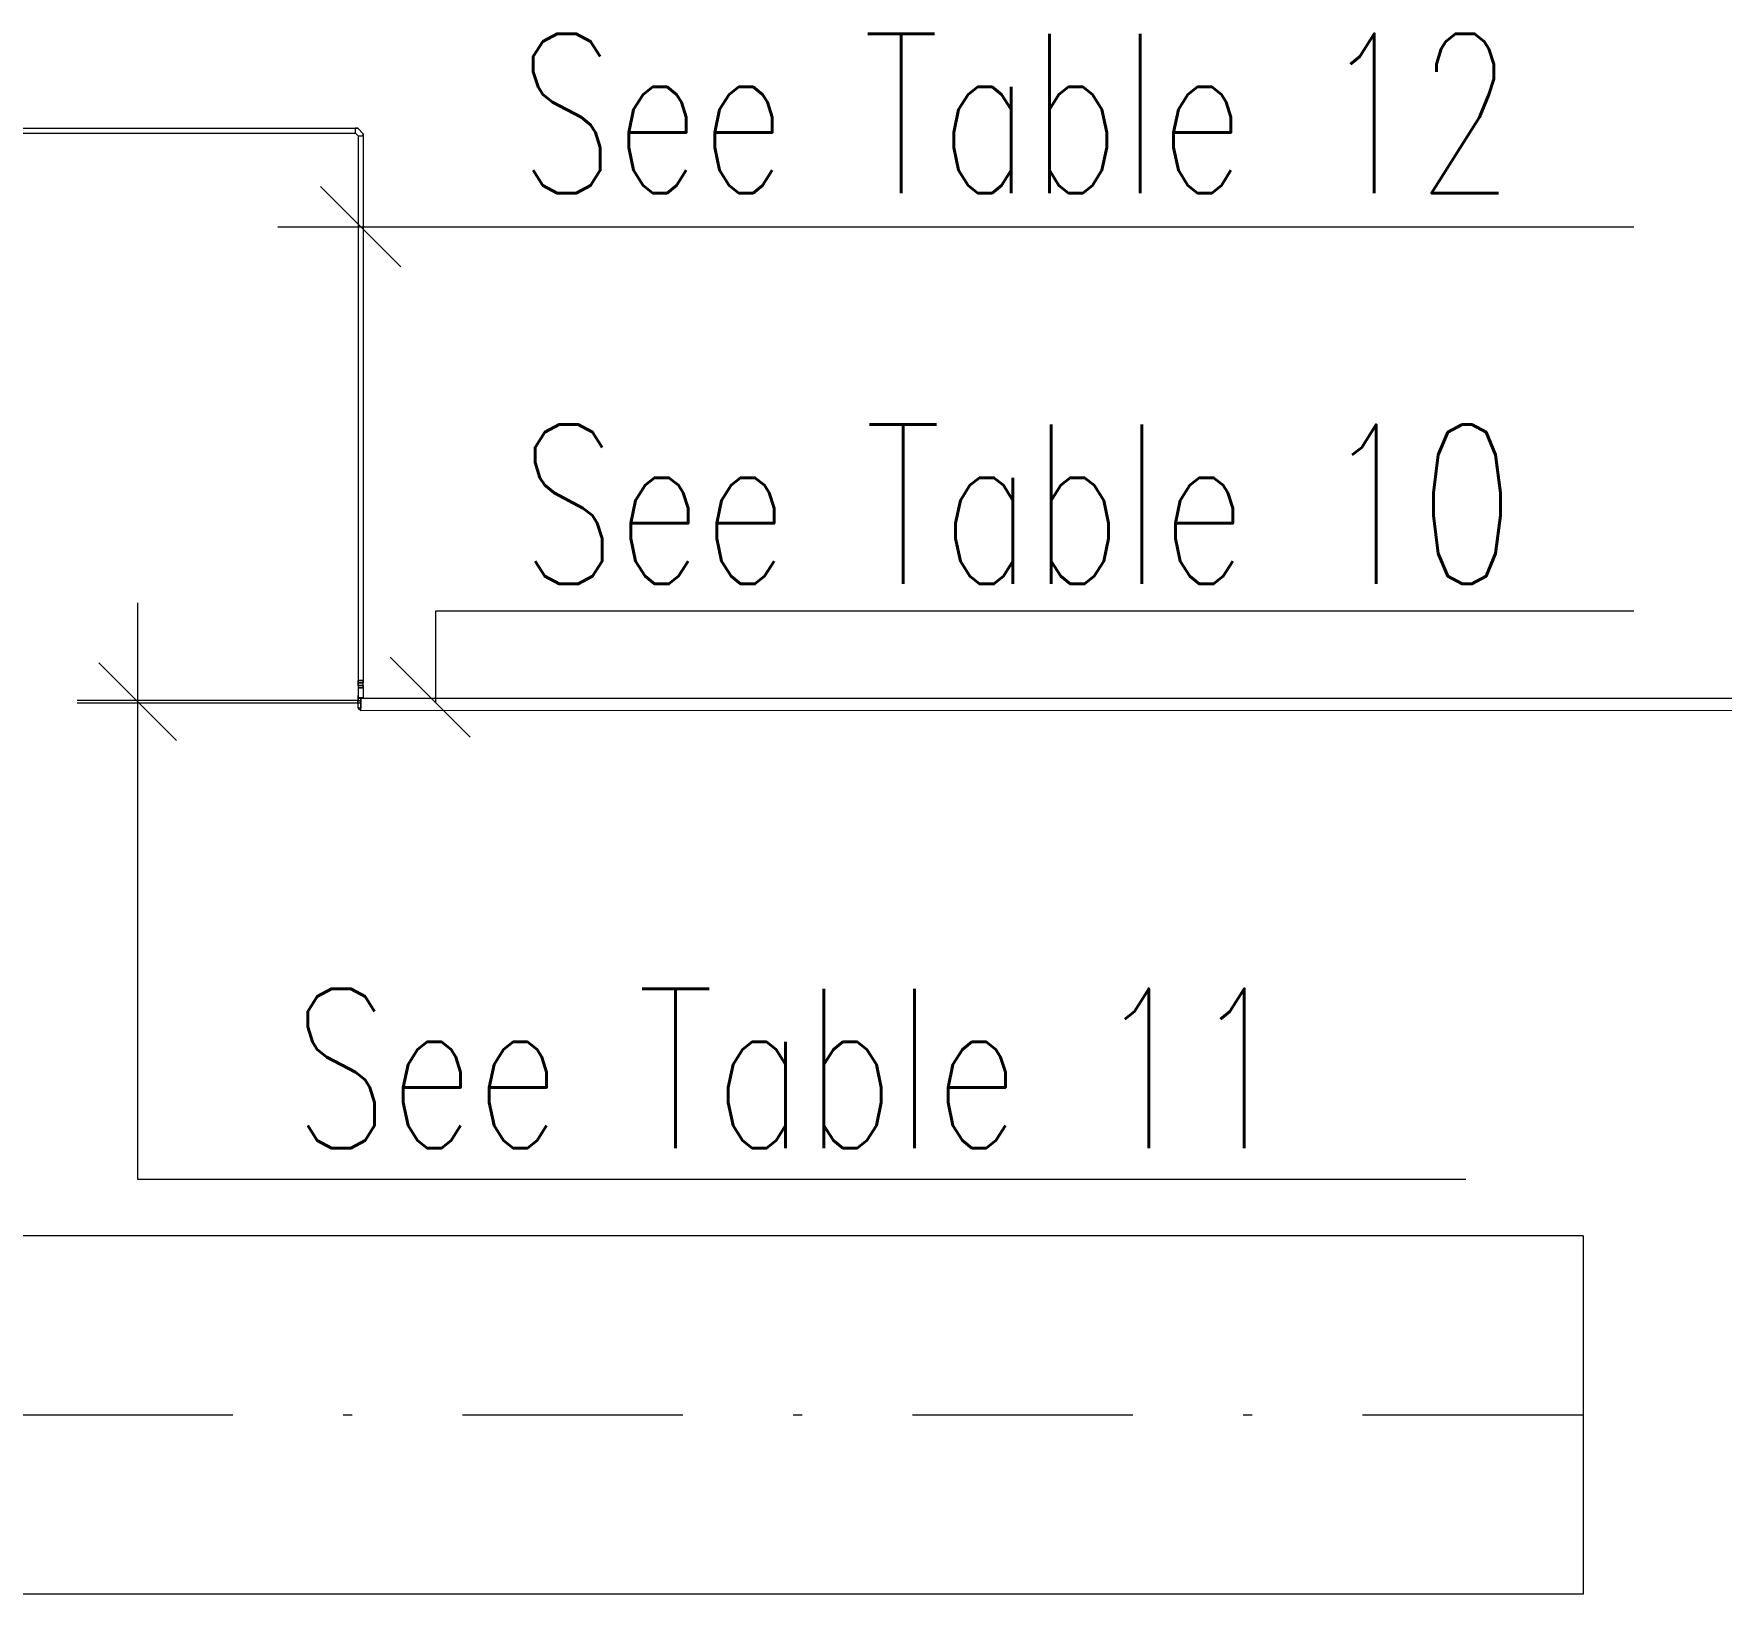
# Model space of a CAD drawing. Header units: inches. Extents: x -1128 to 651, y 96 to 845.
# Drawn here: x -995.26 to -976.14, y 690.71 to 708.39 of the extents above; entities that cross this region are included whole.
import ezdxf
from ezdxf.enums import TextEntityAlignment as Align

# ---------------------------------------------------------------- set-up
doc = ezdxf.new("R2010")
doc.units = ezdxf.units.IN
doc.header["$MEASUREMENT"] = 0
doc.linetypes.add('DASHDOT', pattern=[1, 0.5, -0.25, 0, -0.25])
doc.layers.add('Cables', color=7, linetype='Continuous', lineweight=0)
doc.layers.add('Layout', color=6, linetype='Continuous', lineweight=18)
doc.layers.add('Layer 1', color=7, linetype='Continuous')
doc.styles.add('HZTXT', font='txt_qlt.shx', dxfattribs={"width": 0.7, "bigfont": 'hztxt.shx'})

msp = doc.modelspace()

# ---------------------------------------------------------------- linework, layer by layer
at = {"layer": 'Cables', "color": 0, "lineweight": 0}
msp.add_line((-991.586, 707.233), (-991.529, 707.233), dxfattribs=at)
at = {"layer": 'Cables', "color": 0}
msp.add_line((-990.706, 700.805), (-990.706, 701.85), dxfattribs=at)
at = {"layer": 'Cables', "color": 0, "lineweight": 0}
for points in [[(-1006.597, 707.261), (-991.614, 707.261)], [(-991.614, 707.261), (-991.586, 707.233), (-991.614, 707.261), (-991.614, 707.318)], [(-991.586, 707.233), (-991.586, 701.033)]]:
    msp.add_lwpolyline(points, dxfattribs=at)
msp.add_lwpolyline([(-991.529, 707.233), (-991.529, 707.256), (-991.591, 707.318), (-991.614, 707.318), (-991.591, 707.318), (-991.529, 707.256)], close=True, dxfattribs=at)
for points in [[(-1006.616, 707.318), (-1006.616, 707.318), (-1006.597, 707.261), (-1006.597, 707.261), (-1006.597, 707.261), (-1006.616, 707.318), (-1006.616, 707.318), (-1006.616, 707.318), (-991.614, 707.318), (-991.614, 707.318)], [(-991.529, 707.233), (-991.529, 707.233), (-991.529, 707.233), (-991.529, 707.233), (-991.529, 707.233), (-991.529, 707.233), (-991.529, 707.233), (-991.529, 707.233), (-991.529, 701.033), (-991.529, 701.033)]]:
    msp.add_open_spline(points, degree=3, knots=[0, 0, 0, 0, 1, 1, 1, 2, 2, 2, 3, 3, 3, 3], dxfattribs=at)
at = {"layer": 'Layer 1', "color": 7, "lineweight": 5, "true_color": 0xffffff}
for points in [[(-991.103, 705.748), (-992.012, 706.656)], [(-990.315, 700.417), (-991.224, 701.326)], [(-991.586, 700.863), (-991.586, 700.891)]]:
    msp.add_lwpolyline(points, dxfattribs=at)
at = {"layer": 'Layer 1', "color": 0, "lineweight": 0}
for points in [[(-992.495, 706.202), (-977.131, 706.202)], [(-990.706, 701.85), (-977.131, 701.85)], [(-991.586, 700.859), (-974.546, 700.859)], [(-991.559, 700.723), (-974.547, 700.72)]]:
    msp.add_lwpolyline(points, dxfattribs=at)
at = {"layer": 'Layer 1', "color": 0, "lineweight": 5}
for points in [[(-994.085, 701.942), (-994.085, 695.41), (-979.033, 695.41)], [(-993.645, 700.381), (-994.525, 701.262)], [(-991.586, 701.005), (-991.586, 701.062)], [(-991.529, 700.976), (-991.529, 701.062)], [(-991.586, 701.005), (-991.586, 700.863)], [(-994.769, 700.806), (-991.588, 700.806)], [(-991.588, 700.834), (-991.56, 700.834)], [(-991.588, 700.806), (-991.56, 700.806)], [(-991.586, 700.749), (-991.586, 700.863)], [(-991.586, 700.749), (-991.586, 700.863)], [(-991.557, 700.863), (-991.586, 700.863)], [(-991.586, 700.863), (-991.586, 700.834), (-991.557, 700.834)], [(-991.557, 700.749), (-991.586, 700.749)], [(-991.586, 700.749), (-991.557, 700.721)], [(-991.557, 700.749), (-991.557, 700.863)], [(-991.557, 700.834), (-991.557, 700.863)], [(-991.557, 700.863), (-991.557, 700.749), (-991.557, 700.778), (-991.557, 700.863)], [(-991.557, 700.863), (-991.557, 700.749)], [(-991.557, 700.834), (-991.557, 700.863)], [(-991.557, 700.721), (-991.557, 700.834)], [(-991.557, 700.721), (-991.557, 700.834)], [(-991.557, 700.749), (-991.557, 700.778)], [(-991.557, 700.749), (-991.557, 700.778)], [(-991.557, 700.721), (-991.557, 700.749)], [(-991.557, 700.721), (-991.557, 700.749)]]:
    msp.add_lwpolyline(points, dxfattribs=at)
at = {"layer": 'Layer 1', "color": 7, "lineweight": 5, "true_color": 0xffffff}
for points in [[(-991.586, 701.062), (-991.586, 701.062), (-991.529, 701.062), (-991.529, 701.062), (-991.529, 701.062), (-991.586, 701.062), (-991.586, 701.062)], [(-991.529, 700.863), (-991.529, 700.863), (-991.586, 700.863), (-991.586, 700.863), (-991.586, 700.863), (-991.529, 700.863), (-991.529, 700.863)]]:
    msp.add_open_spline(points, degree=3, knots=[0, 0, 0, 0, 1, 1, 1, 2, 2, 2, 2], dxfattribs=at)
at = {"layer": 'Layer 1', "color": 0, "lineweight": 5}
for points, knots in [([(-991.529, 701.033), (-991.529, 701.033), (-991.586, 701.033), (-991.586, 701.033), (-991.586, 701.033), (-991.529, 701.033), (-991.529, 701.033)], [0, 0, 0, 0, 1, 1, 1, 2, 2, 2, 2]), ([(-991.586, 701.005), (-991.586, 701.005), (-991.586, 701.033), (-991.586, 701.033), (-991.586, 701.033), (-991.586, 701.005), (-991.586, 701.005)], [0, 0, 0, 0, 1, 1, 1, 2, 2, 2, 2]), ([(-991.586, 701.033), (-991.586, 701.033), (-991.529, 701.033), (-991.529, 701.033), (-991.529, 701.033), (-991.586, 701.033), (-991.586, 701.033)], [0, 0, 0, 0, 1, 1, 1, 2, 2, 2, 2]), ([(-991.586, 701.005), (-991.586, 701.005), (-991.529, 701.005), (-991.529, 701.005), (-991.529, 701.005), (-991.586, 701.005), (-991.586, 701.005), (-991.586, 701.005), (-991.586, 701.033), (-991.586, 701.033), (-991.586, 701.033), (-991.586, 701.005), (-991.586, 701.005), (-991.586, 701.005), (-991.586, 700.976), (-991.586, 700.976)], [0, 0, 0, 0, 1, 1, 1, 2, 2, 2, 3, 3, 3, 4, 4, 4, 5, 5, 5, 5]), ([(-991.529, 701.005), (-991.529, 701.005), (-991.586, 701.005), (-991.586, 701.005), (-991.586, 701.005), (-991.529, 701.005), (-991.529, 701.005), (-991.529, 701.005), (-991.529, 700.863), (-991.529, 700.863)], [0, 0, 0, 0, 1, 1, 1, 2, 2, 2, 3, 3, 3, 3]), ([(-991.586, 700.976), (-991.586, 700.976), (-991.529, 700.976), (-991.529, 700.976), (-991.529, 700.976), (-991.586, 700.976), (-991.586, 700.976)], [0, 0, 0, 0, 1, 1, 1, 2, 2, 2, 2]), ([(-991.588, 700.834), (-991.588, 700.834), (-991.588, 700.806), (-991.588, 700.806), (-991.588, 700.806), (-991.588, 700.834), (-991.588, 700.834), (-991.588, 700.834), (-994.769, 700.834), (-994.769, 700.834)], [0, 0, 0, 0, 1, 1, 1, 2, 2, 2, 3, 3, 3, 3]), ([(-991.56, 700.806), (-991.56, 700.806), (-991.56, 700.834), (-991.56, 700.834), (-991.56, 700.834), (-991.56, 700.806), (-991.56, 700.806)], [0, 0, 0, 0, 1, 1, 1, 2, 2, 2, 2])]:
    msp.add_open_spline(points, degree=3, knots=knots, dxfattribs=at)
at = {"layer": 'Layout'}
for p, q in [((-977.705, 694.77), (-1004.575, 694.77)), ((-977.705, 694.77), (-977.705, 690.708)), ((-977.705, 690.708), (-1004.6, 690.708))]:
    msp.add_line(p, q, dxfattribs=at)
at = {"layer": 'Layout', "linetype": 'DASHDOT', "ltscale": 5}
msp.add_line((-977.705, 692.739), (-1017.46, 692.739), dxfattribs=at)

# ---------------------------------------------------------------- texts
at = {"style": 'HZTXT', "width": 0.7}
for s, p in [('See Table 12', (-984.132, 706.583)), ('See Table 10', (-984.111, 702.155)), ('See Table 11', (-986.688, 695.763))]:
    msp.add_text(s, height=1.805, dxfattribs=at).set_placement(p, align=Align.CENTER)

doc.saveas('drawing.dxf')
